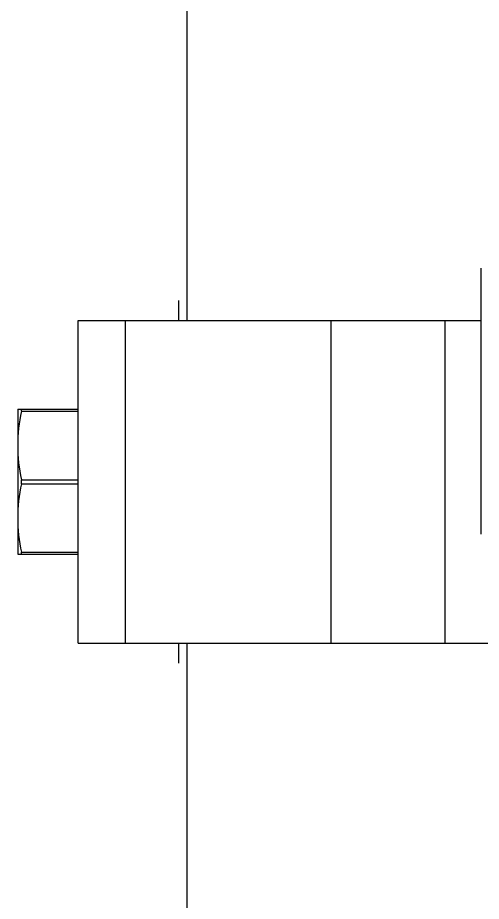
# Model space of a CAD drawing. Extents: x -427546 to -314919, y 698702 to 968782.
# Drawn here: x -410638 to -410221, y 904062 to 904858 of the extents above; entities that cross this region are included whole.
import ezdxf

# ---------------------------------------------------------------- set-up
doc = ezdxf.new("R2010")
doc.units = 0
doc.header["$LTSCALE"] = 1000
doc.header["$MEASUREMENT"] = 0
doc.layers.get('0').update_dxf_attribs({"linetype": 'CONTINUOUS'})

msp = doc.modelspace()

# ---------------------------------------------------------------- linework, layer by layer
at = {"linetype": 'CONTINUOUS'}
for p, q in [((-410485.96, 904585.3), (-410485.96, 905559.42)), ((-410220.97, 904392.91), (-410220.97, 904632.49)), ((-410493.22, 904585.3), (-410493.22, 904603.45)), ((-410583.97, 904294.9), (-410583.97, 904585.3)), ((-410583.97, 904585.3), (-410220.97, 904585.3)), ((-410541.45, 904294.9), (-410541.45, 904585.3)), ((-410356.32, 904294.9), (-410356.32, 904585.3)), ((-410253.64, 904294.9), (-410253.64, 904585.3)), ((-410638.42, 904505.44), (-410638.42, 904374.76)), ((-410638.42, 904505.44), (-410583.97, 904505.44)), ((-410635.12, 904503.63), (-410583.97, 904503.63)), ((-410635.12, 904441.92), (-410583.97, 904441.92)), ((-410635.12, 904438.29), (-410583.97, 904438.29)), ((-410635.12, 904376.58), (-410583.97, 904376.58)), ((-410638.42, 904374.76), (-410583.97, 904374.76)), ((-410583.97, 904294.9), (-409560.31, 904294.9)), ((-410493.22, 904276.75), (-410493.22, 904294.9)), ((-410485.96, 903732.25), (-410485.96, 904294.9))]:
    msp.add_line(p, q, dxfattribs=at)
for points in [[(-410635.12, 904503.63), (-410637.16, 904493.49), (-410638.42, 904483.12), (-410638.42, 904472.77)], [(-410638.42, 904472.77), (-410638.42, 904462.43), (-410637.16, 904452.06), (-410635.12, 904441.92)], [(-410635.12, 904438.29), (-410634.88, 904439.47), (-410634.88, 904440.73), (-410635.12, 904441.92)], [(-410635.12, 904438.29), (-410637.16, 904428.15), (-410638.42, 904417.78), (-410638.42, 904407.43)], [(-410638.42, 904407.43), (-410638.42, 904397.09), (-410637.16, 904386.72), (-410635.12, 904376.58)]]:
    msp.add_open_spline(points, degree=3, dxfattribs=at)
for points, knots in [([(-410635.12, 904503.63), (-410635.03, 904504.07), (-410634.94, 904504.49), (-410634.95, 904505.44), (-410635.12, 904505.44)], [0, 0, 0, 0, 0.722341, 1, 1, 1, 1]), ([(-410635.12, 904374.76), (-410634.95, 904374.76), (-410634.94, 904375.71), (-410635.03, 904376.14), (-410635.12, 904376.58)], [0, 0, 0, 0, 0.27764, 1, 1, 1, 1])]:
    msp.add_open_spline(points, degree=3, knots=knots, dxfattribs=at)

doc.saveas('drawing.dxf')
